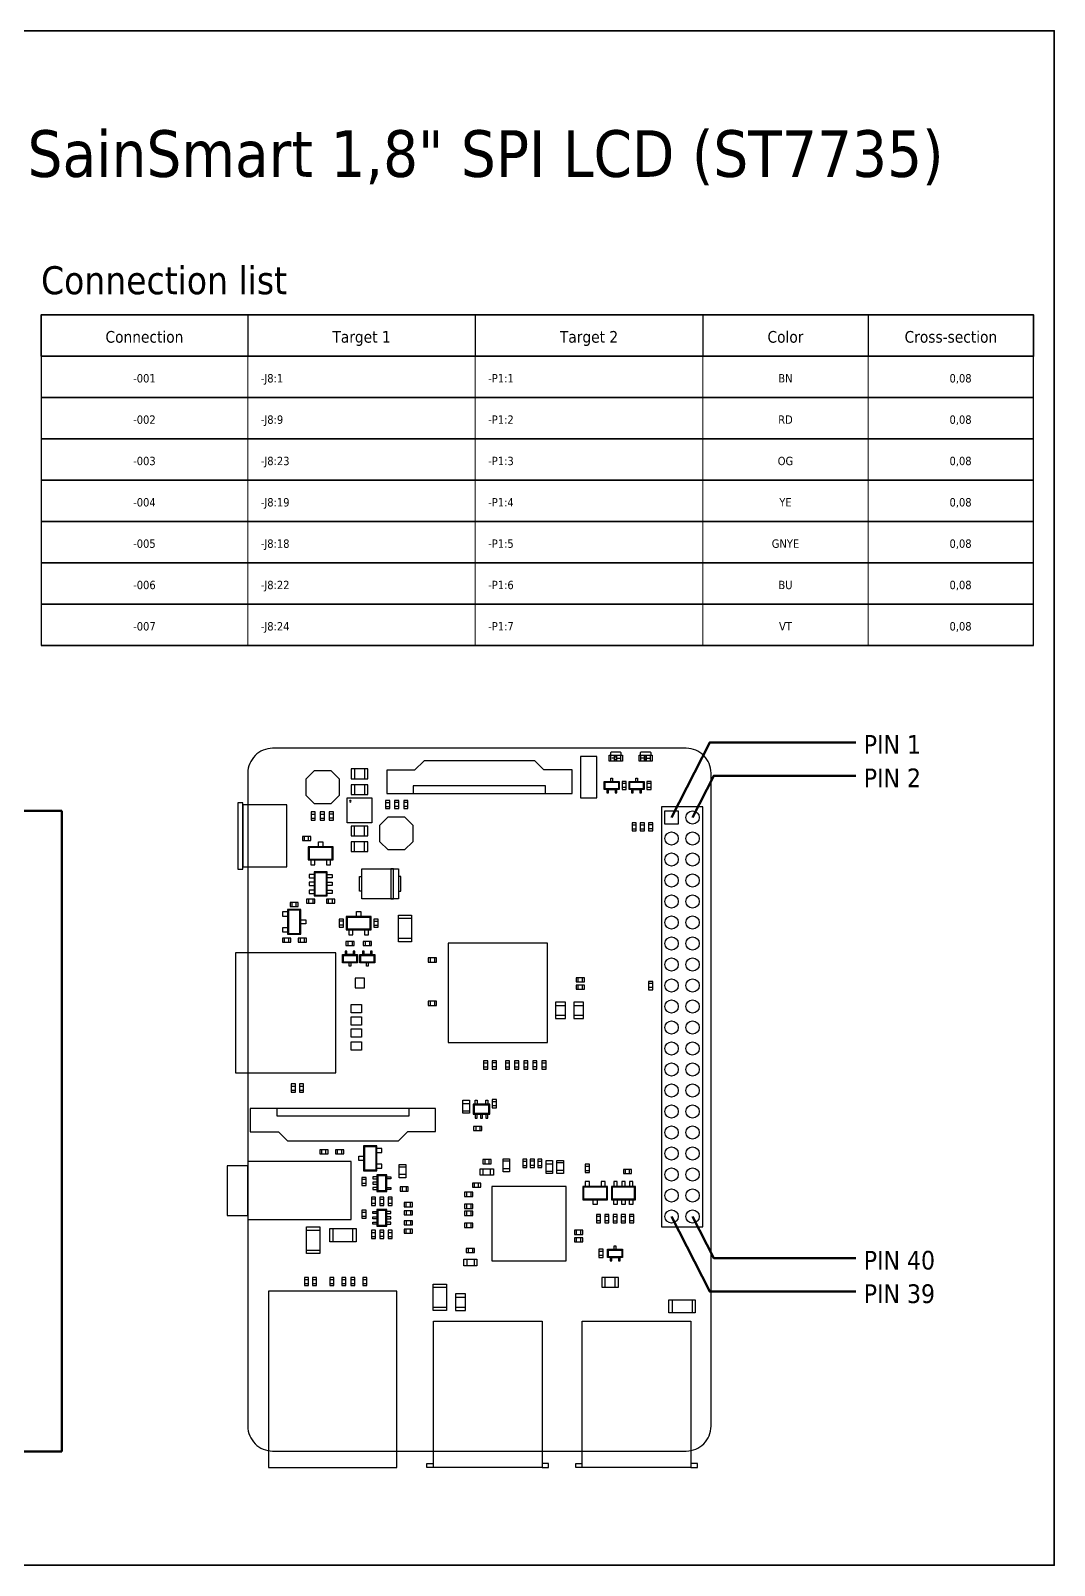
# Model space of a CAD drawing. Header units: millimetres. Extents: x 0 to 420, y 0 to 297.
# Drawn here: x 222 to 420, y 0 to 297 of the extents above; entities that cross this region are included whole.
import ezdxf
from ezdxf.enums import TextEntityAlignment as Align

# ---------------------------------------------------------------- set-up
doc = ezdxf.new("R2010")
doc.units = ezdxf.units.MM
for name, color, linetype, lineweight in [('BOARD', 5, 'Continuous', 25), ('EPLAN100', 7, 'Continuous', 50), ('EPLAN108', 5, 'Continuous', 35), ('EPLAN200', 73, 'Continuous', 35), ('EPLAN201', 73, 'Continuous', 35), ('EPLAN311', 1, 'Continuous', 25), ('EPLAN450', 73, 'Continuous', 35), ('EPLAN510', 5, 'Continuous', 25), ('TOP_COMPONENTS', 5, 'Continuous', 25)]:
    doc.layers.add(name, color=color, linetype=linetype, lineweight=lineweight)
doc.styles.add('Tahoma', font='tahoma.ttf')

# ---------------------------------------------------------------- blocks, each defined once
blk = doc.blocks.new('EPLFRAME')
at = {"layer": 'EPLAN201', "color": 73, "linetype": 'Continuous', "lineweight": 35, "ltscale": 4}
blk.add_lwpolyline([(0, 0), (420, 0), (420, 297), (0, 297)], close=True, dxfattribs=at)
blk = doc.blocks.new('EPLFORMCAPTION')
at = {"layer": 'EPLAN200', "color": 73, "linetype": 'Continuous', "lineweight": 25, "ltscale": 4}
for p, q in [((40, 0), (40, -8)), ((84, 0), (84, -8)), ((128, 0), (128, -8)), ((160, 0), (160, -8))]:
    blk.add_line(p, q, dxfattribs=at)
at = {"layer": 'EPLAN200', "color": 73, "linetype": 'Continuous', "lineweight": 35, "ltscale": 4}
blk.add_lwpolyline([(0, -8), (192, -8), (192, 0), (0, 0)], close=True, dxfattribs=at)
at = {"layer": 'EPLAN200', "color": 73, "style": 'Tahoma'}
for s, height, p in [('Connection', 2.257, (20, -4.25)), ('Target 1', 2.257, (62, -4.25)), ('Target 2', 2.257, (106, -4.25)), ('Color', 2.257, (144, -4.25)), ('Cross-section', 2.2575, (176, -4.25))]:
    blk.add_text(s, height=height, dxfattribs=at).set_placement(p, align=Align.MIDDLE_CENTER)
blk = doc.blocks.new('EPLFORMDATA')
at = {"layer": 'EPLAN200', "color": 73, "linetype": 'Continuous', "lineweight": 13, "ltscale": 4}
for p, q in [((40, -0.15), (40, -7.85)), ((84, -0.15), (84, -7.85)), ((128, -0.15), (128, -7.85)), ((160, -0.15), (160, -7.85))]:
    blk.add_line(p, q, dxfattribs=at)
at = {"layer": 'EPLAN200', "color": 73, "linetype": 'Continuous', "lineweight": 25, "ltscale": 4}
blk.add_lwpolyline([(0, -8), (192, -8), (192, 0), (0, 0)], close=True, dxfattribs=at)
at = {"color": 73}
for tag, p in [('0_31011', (20, -3.76)), ('0_31004', (144, -3.76))]:
    blk.add_attdef(tag, text='', height=1.63, dxfattribs=at).set_placement(p, align=Align.MIDDLE_CENTER)
for tag, p in [('0_20048', (42.5, -3.76)), ('0_20048_1', (86.5, -3.76))]:
    blk.add_attdef(tag, text='', height=1.63, dxfattribs=at).set_placement(p, align=Align.MIDDLE_LEFT)
blk.add_attdef('0_31002', text='', height=1.63, dxfattribs=at).set_placement((180, -3.76), align=Align.MIDDLE_RIGHT)
blk = doc.blocks.new('EPLFORMFOOTER')
at = {"layer": 'EPLAN200', "color": 73, "linetype": 'Continuous', "lineweight": 35, "ltscale": 4}
blk.add_line((0, 0), (192, 0), dxfattribs=at)

msp = doc.modelspace()

# ---------------------------------------------------------------- linework, layer by layer
at = {"layer": 'BOARD', "color": 5, "linetype": 'Continuous', "lineweight": 25}
msp.add_lwpolyline([(264, 153.32), (264, 26.92, 0.414214), (268.8, 22.12), (348.8, 22.12, 0.414214), (353.6, 26.92), (353.6, 153.32, 0.414214), (348.8, 158.12), (268.8, 158.12, 0.414214)], format="xyb", close=True, dxfattribs=at)
at = {"layer": 'EPLAN100', "color": 0, "linetype": 'Continuous', "lineweight": 50, "ltscale": 4}
for points in [[(345.97, 144.73), (353.36, 159.27), (381.59, 159.27)], [(350.03, 144.73), (354.13, 152.8), (381.59, 152.8)], [(345.97, 67.51), (353.36, 52.97), (381.59, 52.97)], [(350.03, 67.51), (354.13, 59.45), (381.59, 59.45)]]:
    msp.add_lwpolyline(points, dxfattribs=at)
at = {"layer": 'EPLAN311', "color": 3, "linetype": 'Continuous', "lineweight": 50, "ltscale": 4}
for p, q in [((226, 146), (228, 146)), ((228, 146), (228, 144)), ((228, 24), (228, 22)), ((226, 22), (228, 22))]:
    msp.add_line(p, q, dxfattribs=at)
at = {"layer": 'EPLAN510', "color": 3, "linetype": 'Continuous', "lineweight": 50, "ltscale": 4}
for p, q in [((200, 146), (228, 146)), ((228, 22), (228, 146)), ((56, 22), (228, 22))]:
    msp.add_line(p, q, dxfattribs=at)
at = {"layer": 'TOP_COMPONENTS', "color": 5, "linetype": 'Continuous', "lineweight": 25}
for p, q in [((334.24, 155.64), (334.24, 156.76)), ((334.88, 156.68), (334.88, 155.72)), ((335.36, 156.2), (336, 156.2)), ((336.16, 155.64), (336.16, 156.76)), ((340, 155.64), (340, 156.76)), ((340.64, 156.68), (340.64, 155.72)), ((341.12, 156.2), (341.76, 156.2)), ((341.92, 155.64), (341.92, 156.76)), ((284.64, 154.12), (284.64, 152.2)), ((286.56, 154.12), (286.56, 152.2)), ((284.64, 151.08), (284.64, 149.16)), ((286.56, 151.08), (286.56, 149.16)), ((337.2, 151.32), (336.4, 151.32)), ((337.2, 150.52), (336.4, 150.52)), ((342, 151.32), (341.2, 151.32)), ((342, 150.52), (341.2, 150.52)), ((290.64, 147.64), (291.44, 147.64)), ((290.64, 146.84), (291.44, 146.84)), ((293.2, 147.64), (292.4, 147.64)), ((293.2, 146.84), (292.4, 146.84)), ((294.96, 147.64), (294.16, 147.64)), ((294.96, 146.84), (294.16, 146.84)), ((276.24, 145.4), (277.04, 145.4)), ((276.24, 144.6), (277.04, 144.6)), ((278, 145.4), (278.8, 145.4)), ((278, 144.6), (278.8, 144.6)), ((280.56, 145.4), (279.76, 145.4)), ((280.56, 144.6), (279.76, 144.6)), ((284.64, 141.16), (284.64, 143.08)), ((286.56, 141.16), (286.56, 143.08)), ((338.32, 143.32), (339.12, 143.32)), ((339.92, 143.32), (340.72, 143.32)), ((342.32, 143.32), (341.52, 143.32)), ((274.96, 140.28), (274.96, 141.08)), ((275.76, 140.28), (275.76, 141.08)), ((284.64, 138.12), (284.64, 140.04)), ((286.56, 138.12), (286.56, 140.04)), ((338.32, 142.52), (339.12, 142.52)), ((339.92, 142.52), (340.72, 142.52)), ((342.32, 142.52), (341.52, 142.52)), ((272.56, 127.48), (272.56, 128.28)), ((273.36, 127.48), (273.36, 128.28)), ((275.76, 128.92), (275.76, 128.12)), ((276.56, 128.92), (276.56, 128.12)), ((279.6, 128.12), (279.6, 128.92)), ((280.4, 128.12), (280.4, 128.92)), ((295.68, 125.16), (293.12, 125.16)), ((282.48, 124.68), (281.68, 124.68)), ((282.48, 123.88), (281.68, 123.88)), ((288.4, 124.68), (289.2, 124.68)), ((288.4, 123.88), (289.2, 123.88)), ((271.12, 120.6), (271.12, 121.4)), ((271.92, 120.6), (271.92, 121.4)), ((274.16, 120.6), (274.16, 121.4)), ((274.96, 120.6), (274.96, 121.4)), ((283.36, 120.76), (283.36, 119.96)), ((284.16, 120.76), (284.16, 119.96)), ((286.72, 120.76), (286.72, 119.96)), ((287.52, 120.76), (287.52, 119.96)), ((295.68, 121.32), (293.12, 121.32)), ((299.28, 117.56), (299.28, 116.76)), ((300.08, 117.56), (300.08, 116.76)), ((327.92, 112.92), (327.92, 113.72)), ((328.72, 112.92), (328.72, 113.72)), ((327.92, 111.48), (327.92, 112.28)), ((328.72, 111.48), (328.72, 112.28)), ((342.32, 112.6), (341.52, 112.6)), ((342.32, 111.8), (341.52, 111.8)), ((299.28, 109.16), (299.28, 108.36)), ((300.08, 109.16), (300.08, 108.36)), ((323.52, 108.36), (325.44, 108.36)), ((327.04, 108.36), (328.96, 108.36)), ((323.52, 106.44), (325.44, 106.44)), ((327.04, 106.44), (328.96, 106.44)), ((309.6, 97.24), (310.4, 97.24)), ((309.6, 96.44), (310.4, 96.44)), ((312.08, 97.24), (311.28, 97.24)), ((312.08, 96.44), (311.28, 96.44)), ((313.84, 97.24), (314.64, 97.24)), ((313.84, 96.44), (314.64, 96.44)), ((315.6, 97.24), (316.4, 97.24)), ((315.6, 96.44), (316.4, 96.44)), ((317.36, 97.24), (318.16, 97.24)), ((317.36, 96.44), (318.16, 96.44)), ((319.92, 97.24), (319.12, 97.24)), ((319.92, 96.44), (319.12, 96.44)), ((320.88, 97.24), (321.68, 97.24)), ((320.88, 96.44), (321.68, 96.44)), ((272.4, 92.76), (273.2, 92.76)), ((274, 92.76), (274.8, 92.76)), ((272.4, 91.96), (273.2, 91.96)), ((274, 91.96), (274.8, 91.96)), ((305.6, 89.4), (306.88, 89.4)), ((308.36, 90), (308.36, 89.24)), ((310.44, 90), (310.44, 89.24)), ((312.08, 89.72), (311.28, 89.72)), ((305.6, 87.96), (306.88, 87.96)), ((312.08, 88.92), (311.28, 88.92)), ((308.08, 84.92), (308.08, 84.12)), ((308.88, 84.92), (308.88, 84.12)), ((278.32, 79.64), (278.32, 80.44)), ((279.12, 79.64), (279.12, 80.44)), ((281.36, 79.64), (281.36, 80.44)), ((282.16, 79.64), (282.16, 80.44)), ((309.84, 78.52), (309.84, 77.72)), ((310.64, 78.52), (310.64, 77.72)), ((314.64, 78.2), (313.36, 78.2)), ((317.2, 78.2), (318, 78.2)), ((317.2, 77.4), (318, 77.4)), ((319.44, 78.2), (318.64, 78.2)), ((319.44, 77.4), (318.64, 77.4)), ((320.08, 78.2), (320.88, 78.2)), ((320.08, 77.4), (320.88, 77.4)), ((321.68, 77.72), (322.96, 77.72)), ((325.04, 77.88), (323.76, 77.88)), ((329.28, 77.24), (330.08, 77.24)), ((286.88, 74.68), (286.08, 74.68)), ((291.64, 74.8), (290.88, 74.8)), ((294.56, 77.08), (293.28, 77.08)), ((294.56, 75.64), (293.28, 75.64)), ((309.44, 76.76), (309.44, 75.48)), ((310.88, 76.76), (310.88, 75.48)), ((314.64, 76.76), (313.36, 76.76)), ((321.68, 76.28), (322.96, 76.28)), ((325.04, 76.44), (323.76, 76.44)), ((329.28, 76.44), (330.08, 76.44)), ((337.04, 75.8), (337.04, 76.6)), ((337.84, 75.8), (337.84, 76.6)), ((286.88, 73.88), (286.08, 73.88)), ((291.64, 72.72), (290.88, 72.72)), ((293.84, 73.24), (293.84, 72.44)), ((294.64, 73.24), (294.64, 72.44)), ((306.32, 72.2), (306.32, 71.4)), ((307.12, 72.2), (307.12, 71.4)), ((307.84, 73.16), (307.84, 73.96)), ((308.64, 73.16), (308.64, 73.96)), ((286.08, 68.36), (286.88, 68.36)), ((288.72, 70.84), (287.92, 70.84)), ((288.72, 70.04), (287.92, 70.04)), ((288.2, 68.48), (288.96, 68.48)), ((289.52, 70.84), (290.32, 70.84)), ((289.52, 70.04), (290.32, 70.04)), ((291.92, 70.84), (291.12, 70.84)), ((291.92, 70.04), (291.12, 70.04)), ((294.64, 69.4), (294.64, 70.2)), ((294.64, 68.6), (294.64, 67.8)), ((295.44, 69.4), (295.44, 70.2)), ((295.44, 68.6), (295.44, 67.8)), ((306.32, 69.88), (306.32, 69.08)), ((306.32, 68.52), (306.32, 67.72)), ((307.12, 69.88), (307.12, 69.08)), ((307.12, 68.52), (307.12, 67.72)), ((286.08, 67.56), (286.88, 67.56)), ((288.2, 67.44), (288.96, 67.44)), ((288.2, 66.4), (288.96, 66.4)), ((294.64, 66.68), (294.64, 65.88)), ((295.44, 66.68), (295.44, 65.88)), ((306.32, 66.2), (306.32, 65.4)), ((307.12, 66.2), (307.12, 65.4)), ((332.24, 67.48), (331.44, 67.48)), ((332.24, 66.68), (331.44, 66.68)), ((333.84, 67.48), (333.04, 67.48)), ((333.84, 66.68), (333.04, 66.68)), ((334.64, 67.48), (335.44, 67.48)), ((334.64, 66.68), (335.44, 66.68)), ((336.24, 67.48), (337.04, 67.48)), ((336.24, 66.68), (337.04, 66.68)), ((338.64, 67.48), (337.84, 67.48)), ((338.64, 66.68), (337.84, 66.68)), ((275.36, 64.84), (277.92, 64.84)), ((280.48, 62.6), (280.48, 65.16)), ((284.32, 62.6), (284.32, 65.16)), ((287.92, 64.44), (288.72, 64.44)), ((287.92, 63.64), (288.72, 63.64)), ((290.32, 64.44), (289.52, 64.44)), ((290.32, 63.64), (289.52, 63.64)), ((291.12, 64.44), (291.92, 64.44)), ((291.12, 63.64), (291.92, 63.64)), ((294.64, 64.28), (294.64, 65.08)), ((295.44, 64.28), (295.44, 65.08)), ((327.6, 64.04), (327.6, 64.84)), ((327.6, 62.6), (327.6, 63.4)), ((328.4, 64.04), (328.4, 64.84)), ((328.4, 62.6), (328.4, 63.4)), ((275.36, 61), (277.92, 61)), ((306.64, 61.32), (306.64, 60.52)), ((307.44, 61.32), (307.44, 60.52)), ((332.72, 60.76), (331.92, 60.76)), ((332.72, 59.96), (331.92, 59.96)), ((306.4, 57.96), (306.4, 59.24)), ((307.84, 57.96), (307.84, 59.24)), ((274.96, 55.32), (275.76, 55.32)), ((274.96, 54.52), (275.76, 54.52)), ((276.48, 55.32), (277.28, 55.32)), ((276.48, 54.52), (277.28, 54.52)), ((279.84, 55.32), (280.64, 55.32)), ((279.84, 54.52), (280.64, 54.52)), ((282.16, 55.32), (282.96, 55.32)), ((282.16, 54.52), (282.96, 54.52)), ((283.92, 55.32), (284.72, 55.32)), ((283.92, 54.52), (284.72, 54.52)), ((286.24, 55.32), (287.04, 55.32)), ((286.24, 54.52), (287.04, 54.52)), ((299.84, 53.8), (302.4, 53.8)), ((333.12, 53.8), (333.12, 55.72)), ((335.04, 53.8), (335.04, 55.72)), ((304.16, 51.88), (306.08, 51.88)), ((346.08, 51.4), (346.08, 48.84)), ((349.92, 51.4), (349.92, 48.84)), ((299.84, 49.96), (302.4, 49.96)), ((304.16, 49.96), (306.08, 49.96))]:
    msp.add_line(p, q, dxfattribs=at)
for points in [[(326.72, 149.4), (326.72, 153.96), (321.28, 153.96), (319.52, 155.72), (298.08, 155.72), (296.24, 153.88), (290.88, 153.88), (290.88, 149.4), (326.72, 149.4)], [(331.52, 148.52), (331.52, 156.52), (328.32, 156.52), (328.32, 148.52), (331.52, 148.52)], [(333.92, 156.76), (336.48, 156.76), (336.48, 155.64), (333.92, 155.64), (333.92, 156.76)], [(336.24, 156.76), (336.24, 157.24), (336.08, 157.4), (334.32, 157.4), (334.16, 157.24), (334.16, 156.76)], [(334.88, 156.2), (335.36, 155.72), (335.36, 156.68), (334.88, 156.2), (334.4, 156.2)], [(339.68, 156.76), (342.24, 156.76), (342.24, 155.64), (339.68, 155.64), (339.68, 156.76)], [(342, 156.76), (342, 157.24), (341.84, 157.4), (340.08, 157.4), (339.92, 157.24), (339.92, 156.76)], [(340.64, 156.2), (341.12, 155.72), (341.12, 156.68), (340.64, 156.2), (340.16, 156.2)], [(275.28, 149), (275.28, 152.2), (276.88, 153.8), (280.08, 153.8), (281.68, 152.2), (281.68, 149), (280.08, 147.4), (276.88, 147.4), (275.28, 149)], [(284, 154.12), (284, 152.2), (287.2, 152.2), (287.2, 154.12), (284, 154.12)], [(332.96, 150.12), (332.96, 151.72), (335.84, 151.72), (335.84, 150.12), (332.96, 150.12)], [(333.12, 150.28), (333.12, 151.56), (335.68, 151.56), (335.68, 150.28), (333.12, 150.28)], [(334.24, 151.72), (334.24, 152.36), (334.56, 152.36), (334.56, 151.72)], [(336.4, 150.12), (337.2, 150.12), (337.2, 151.72), (336.4, 151.72), (336.4, 150.12)], [(337.76, 150.12), (337.76, 151.72), (340.64, 151.72), (340.64, 150.12), (337.76, 150.12)], [(337.92, 150.28), (337.92, 151.56), (340.48, 151.56), (340.48, 150.28), (337.92, 150.28)], [(339.04, 151.72), (339.04, 152.36), (339.36, 152.36), (339.36, 151.72)], [(341.2, 150.12), (342, 150.12), (342, 151.72), (341.2, 151.72), (341.2, 150.12)], [(283.2, 148.52), (288, 148.52), (288, 143.72), (283.2, 143.72), (283.2, 148.52)], [(284, 151.08), (284, 149.16), (287.2, 149.16), (287.2, 151.08), (284, 151.08)], [(321.6, 149.4), (321.6, 150.84), (296, 150.84), (296, 149.4)], [(333.44, 150.12), (333.44, 149.48), (333.76, 149.48), (333.76, 150.12), (335.04, 150.12), (335.04, 149.48), (335.36, 149.48), (335.36, 150.12)], [(338.24, 150.12), (338.24, 149.48), (338.56, 149.48), (338.56, 150.12), (339.84, 150.12), (339.84, 149.48), (340.16, 149.48), (340.16, 150.12)], [(262.05, 147.59), (262.05, 134.73), (263.04, 134.73), (263.04, 147.59), (262.05, 147.59)], [(263.04, 147.16), (263.04, 135.16), (271.54, 135.16), (271.54, 147.16), (263.04, 147.16)], [(277.04, 145.8), (276.24, 145.8), (276.24, 144.2), (277.04, 144.2), (277.04, 145.8)], [(278, 144.2), (278.8, 144.2), (278.8, 145.8), (278, 145.8), (278, 144.2)], [(279.76, 144.2), (280.56, 144.2), (280.56, 145.8), (279.76, 145.8), (279.76, 144.2)], [(291.44, 148.04), (290.64, 148.04), (290.64, 146.44), (291.44, 146.44), (291.44, 148.04)], [(293.2, 148.04), (292.4, 148.04), (292.4, 146.44), (293.2, 146.44), (293.2, 148.04)], [(294.16, 146.44), (294.96, 146.44), (294.96, 148.04), (294.16, 148.04), (294.16, 146.44)], [(344, 146.76), (344, 65.48), (352, 65.48), (352, 146.76), (344, 146.76)], [(287.2, 141.16), (287.2, 143.08), (284, 143.08), (284, 141.16), (287.2, 141.16)], [(295.92, 143.24), (295.92, 140.04), (294.32, 138.44), (291.12, 138.44), (289.52, 140.04), (289.52, 143.24), (291.12, 144.84), (294.32, 144.84), (295.92, 143.24)], [(339.12, 143.72), (338.32, 143.72), (338.32, 142.12), (339.12, 142.12), (339.12, 143.72)], [(340.72, 143.72), (339.92, 143.72), (339.92, 142.12), (340.72, 142.12), (340.72, 143.72)], [(342.32, 143.72), (341.52, 143.72), (341.52, 142.12), (342.32, 142.12), (342.32, 143.72)], [(276.16, 140.28), (276.16, 141.08), (274.56, 141.08), (274.56, 140.28), (276.16, 140.28)], [(277.68, 139.08), (277.68, 140.04), (278.48, 140.04), (278.48, 139.08)], [(287.2, 138.12), (287.2, 140.04), (284, 140.04), (284, 138.12), (287.2, 138.12)], [(275.68, 136.52), (280.48, 136.52), (280.48, 139.08), (275.68, 139.08), (275.68, 136.52)], [(275.84, 136.68), (280.32, 136.68), (280.32, 138.92), (275.84, 138.92), (275.84, 136.68)], [(276.8, 133.72), (275.84, 133.72), (275.84, 133.08), (276.8, 133.08)], [(276.16, 136.52), (276.16, 135.56), (276.96, 135.56), (276.96, 136.52)], [(276.8, 134.2), (276.8, 129.56), (279.36, 129.56), (279.36, 134.2), (276.8, 134.2)], [(276.96, 134.04), (276.96, 129.72), (279.2, 129.72), (279.2, 134.04), (276.96, 134.04)], [(279.2, 136.52), (279.2, 135.56), (280, 135.56), (280, 136.52)], [(279.36, 133.72), (280.32, 133.72), (280.32, 133.08), (279.36, 133.08)], [(293.12, 129), (286.08, 129), (286.08, 134.76), (293.12, 134.76), (293.12, 129)], [(276.8, 132.2), (275.84, 132.2), (275.84, 131.56), (276.8, 131.56)], [(276.8, 130.68), (275.84, 130.68), (275.84, 130.04), (276.8, 130.04)], [(279.36, 132.2), (280.32, 132.2), (280.32, 131.56), (279.36, 131.56)], [(279.36, 130.68), (280.32, 130.68), (280.32, 130.04), (279.36, 130.04)], [(286.08, 130.44), (285.6, 130.44), (285.6, 133.32), (286.08, 133.32)], [(293.12, 130.44), (293.6, 130.44), (293.6, 133.32), (293.12, 133.32)], [(273.76, 127.48), (273.76, 128.28), (272.16, 128.28), (272.16, 127.48), (273.76, 127.48)], [(276.96, 128.12), (276.96, 128.92), (275.36, 128.92), (275.36, 128.12), (276.96, 128.12)], [(279.2, 128.92), (279.2, 128.12), (280.8, 128.12), (280.8, 128.92), (279.2, 128.92)], [(271.68, 126.44), (270.72, 126.44), (270.72, 125.64), (271.68, 125.64)], [(271.68, 126.92), (271.68, 122.12), (274.24, 122.12), (274.24, 126.92), (271.68, 126.92)], [(271.84, 126.76), (271.84, 122.28), (274.08, 122.28), (274.08, 126.76), (271.84, 126.76)], [(274.24, 124.92), (275.2, 124.92), (275.2, 124.12), (274.24, 124.12)], [(282.48, 125.08), (281.68, 125.08), (281.68, 123.48), (282.48, 123.48), (282.48, 125.08)], [(283.04, 123), (287.84, 123), (287.84, 125.56), (283.04, 125.56), (283.04, 123)], [(283.2, 123.16), (287.68, 123.16), (287.68, 125.4), (283.2, 125.4), (283.2, 123.16)], [(285.04, 125.56), (285.04, 126.52), (285.84, 126.52), (285.84, 125.56)], [(288.4, 123.48), (289.2, 123.48), (289.2, 125.08), (288.4, 125.08), (288.4, 123.48)], [(295.68, 125.8), (295.68, 120.68), (293.12, 120.68), (293.12, 125.8), (295.68, 125.8)], [(271.68, 123.4), (270.72, 123.4), (270.72, 122.6), (271.68, 122.6)], [(283.52, 123), (283.52, 122.04), (284.32, 122.04), (284.32, 123)], [(286.56, 123), (286.56, 122.04), (287.36, 122.04), (287.36, 123)], [(270.72, 121.4), (270.72, 120.6), (272.32, 120.6), (272.32, 121.4), (270.72, 121.4)], [(273.76, 121.4), (273.76, 120.6), (275.36, 120.6), (275.36, 121.4), (273.76, 121.4)], [(284.72, 118.2), (284.72, 118.84), (284.4, 118.84), (284.4, 118.2), (283.12, 118.2), (283.12, 118.84), (282.8, 118.84), (282.8, 118.2)], [(284.56, 119.96), (284.56, 120.76), (282.96, 120.76), (282.96, 119.96), (284.56, 119.96)], [(288.08, 118.2), (288.08, 118.84), (287.76, 118.84), (287.76, 118.2), (286.48, 118.2), (286.48, 118.84), (286.16, 118.84), (286.16, 118.2)], [(287.92, 119.96), (287.92, 120.76), (286.32, 120.76), (286.32, 119.96), (287.92, 119.96)], [(302.76, 120.4), (302.76, 101.2), (321.96, 101.2), (321.96, 120.4), (302.76, 120.4)], [(281.04, 118.52), (261.6, 118.52), (261.6, 95.32), (281.04, 95.32), (281.04, 118.52)], [(285.2, 118.2), (285.2, 116.6), (282.32, 116.6), (282.32, 118.2), (285.2, 118.2)], [(285.04, 118.04), (285.04, 116.76), (282.48, 116.76), (282.48, 118.04), (285.04, 118.04)], [(283.92, 116.6), (283.92, 115.96), (283.6, 115.96), (283.6, 116.6)], [(288.56, 118.2), (288.56, 116.6), (285.68, 116.6), (285.68, 118.2), (288.56, 118.2)], [(288.4, 118.04), (288.4, 116.76), (285.84, 116.76), (285.84, 118.04), (288.4, 118.04)], [(287.28, 116.6), (287.28, 115.96), (286.96, 115.96), (286.96, 116.6)], [(300.48, 116.76), (300.48, 117.56), (298.88, 117.56), (298.88, 116.76), (300.48, 116.76)], [(284.76, 113.6), (284.76, 111.76), (286.6, 111.76), (286.6, 113.6), (284.76, 113.6)], [(327.52, 113.72), (327.52, 112.92), (329.12, 112.92), (329.12, 113.72), (327.52, 113.72)], [(342.32, 113), (341.52, 113), (341.52, 111.4), (342.32, 111.4), (342.32, 113)], [(327.52, 112.28), (327.52, 111.48), (329.12, 111.48), (329.12, 112.28), (327.52, 112.28)], [(285.96, 108.52), (285.96, 106.92), (283.96, 106.92), (283.96, 108.52), (285.96, 108.52)], [(298.88, 109.16), (298.88, 108.36), (300.48, 108.36), (300.48, 109.16), (298.88, 109.16)], [(323.52, 105.8), (325.44, 105.8), (325.44, 109), (323.52, 109), (323.52, 105.8)], [(327.04, 105.8), (328.96, 105.8), (328.96, 109), (327.04, 109), (327.04, 105.8)], [(285.96, 106.12), (285.96, 104.52), (283.96, 104.52), (283.96, 106.12), (285.96, 106.12)], [(285.96, 103.8), (285.96, 102.2), (283.96, 102.2), (283.96, 103.8), (285.96, 103.8)], [(285.96, 101.32), (285.96, 99.72), (283.96, 99.72), (283.96, 101.32), (285.96, 101.32)], [(310.4, 97.64), (309.6, 97.64), (309.6, 96.04), (310.4, 96.04), (310.4, 97.64)], [(312.08, 97.64), (311.28, 97.64), (311.28, 96.04), (312.08, 96.04), (312.08, 97.64)], [(314.64, 97.64), (313.84, 97.64), (313.84, 96.04), (314.64, 96.04), (314.64, 97.64)], [(316.4, 97.64), (315.6, 97.64), (315.6, 96.04), (316.4, 96.04), (316.4, 97.64)], [(318.16, 97.64), (317.36, 97.64), (317.36, 96.04), (318.16, 96.04), (318.16, 97.64)], [(319.92, 97.64), (319.12, 97.64), (319.12, 96.04), (319.92, 96.04), (319.92, 97.64)], [(321.68, 97.64), (320.88, 97.64), (320.88, 96.04), (321.68, 96.04), (321.68, 97.64)], [(273.2, 93.16), (272.4, 93.16), (272.4, 91.56), (273.2, 91.56), (273.2, 93.16)], [(274.8, 93.16), (274, 93.16), (274, 91.56), (274.8, 91.56), (274.8, 93.16)], [(306.88, 90.04), (306.88, 87.48), (305.6, 87.48), (305.6, 90.04), (306.88, 90.04)], [(307.6, 87.32), (310.8, 87.32), (310.8, 89.24), (307.6, 89.24), (307.6, 87.32)], [(307.96, 89.24), (307.96, 90), (308.36, 90)], [(310.04, 89.24), (310.04, 90), (310.44, 90)], [(312.08, 90.12), (311.28, 90.12), (311.28, 88.52), (312.08, 88.52), (312.08, 90.12)], [(264.48, 88.44), (264.48, 83.88), (269.92, 83.88), (271.68, 82.12), (293.12, 82.12), (294.96, 83.96), (300.32, 83.96), (300.32, 88.44), (264.48, 88.44)], [(269.6, 88.44), (269.6, 87), (295.2, 87), (295.2, 88.44)], [(307.76, 87.48), (310.64, 87.48), (310.64, 89.08), (307.76, 89.08), (307.76, 87.48)], [(307.96, 87.32), (307.96, 86.56), (308.36, 86.56), (308.36, 87.32)], [(309, 87.32), (309, 86.56), (309.4, 86.56), (309.4, 87.32)], [(310.04, 87.32), (310.04, 86.56), (310.44, 86.56), (310.44, 87.32)], [(307.68, 84.92), (307.68, 84.12), (309.28, 84.12), (309.28, 84.92), (307.68, 84.92)], [(279.52, 79.64), (279.52, 80.44), (277.92, 80.44), (277.92, 79.64), (279.52, 79.64)], [(282.56, 79.64), (282.56, 80.44), (280.96, 80.44), (280.96, 79.64), (282.56, 79.64)], [(288.96, 76.36), (288.96, 81.16), (286.4, 81.16), (286.4, 76.36), (288.96, 76.36)], [(288.8, 76.52), (288.8, 81), (286.56, 81), (286.56, 76.52), (288.8, 76.52)], [(288.96, 79.88), (289.92, 79.88), (289.92, 80.68), (288.96, 80.68)], [(260, 77.32), (260, 67.72), (264, 67.72), (264, 77.32), (260, 77.32)], [(264, 78.12), (264, 66.92), (284, 66.92), (284, 78.12), (264, 78.12)], [(286.4, 78.36), (285.44, 78.36), (285.44, 79.16), (286.4, 79.16)], [(288.96, 76.84), (289.92, 76.84), (289.92, 77.64), (288.96, 77.64)], [(293.28, 75), (293.28, 77.56), (294.56, 77.56), (294.56, 75), (293.28, 75)], [(311.04, 77.72), (311.04, 78.52), (309.44, 78.52), (309.44, 77.72), (311.04, 77.72)], [(313.36, 76.12), (313.36, 78.68), (314.64, 78.68), (314.64, 76.12), (313.36, 76.12)], [(318, 78.6), (317.2, 78.6), (317.2, 77), (318, 77), (318, 78.6)], [(318.64, 77), (319.44, 77), (319.44, 78.6), (318.64, 78.6), (318.64, 77)], [(320.88, 78.6), (320.08, 78.6), (320.08, 77), (320.88, 77), (320.88, 78.6)], [(322.96, 78.36), (322.96, 75.8), (321.68, 75.8), (321.68, 78.36), (322.96, 78.36)], [(323.76, 75.8), (323.76, 78.36), (325.04, 78.36), (325.04, 75.8), (323.76, 75.8)], [(329.28, 76.04), (330.08, 76.04), (330.08, 77.64), (329.28, 77.64), (329.28, 76.04)], [(286.88, 75.08), (286.08, 75.08), (286.08, 73.48), (286.88, 73.48), (286.88, 75.08)], [(288.96, 75.2), (288.2, 75.2), (288.2, 74.8), (288.96, 74.8)], [(288.96, 75.56), (288.96, 72.36), (290.88, 72.36), (290.88, 75.56), (288.96, 75.56)], [(289.12, 75.4), (289.12, 72.52), (290.72, 72.52), (290.72, 75.4), (289.12, 75.4)], [(290.88, 75.2), (291.64, 75.2), (291.64, 74.8)], [(311.52, 75.48), (308.96, 75.48), (308.96, 76.76), (311.52, 76.76), (311.52, 75.48)], [(330.08, 73.32), (330.08, 74.28), (329.28, 74.28), (329.28, 73.32)], [(333.12, 73.32), (333.12, 74.28), (332.32, 74.28), (332.32, 73.32)], [(335.44, 73.32), (335.44, 74.28), (334.8, 74.28), (334.8, 73.32)], [(336.96, 73.32), (336.96, 74.28), (336.32, 74.28), (336.32, 73.32)], [(338.24, 75.8), (338.24, 76.6), (336.64, 76.6), (336.64, 75.8), (338.24, 75.8)], [(338.48, 73.32), (338.48, 74.28), (337.84, 74.28), (337.84, 73.32)], [(288.96, 74.16), (288.2, 74.16), (288.2, 73.76), (288.96, 73.76)], [(288.96, 73.12), (288.2, 73.12), (288.2, 72.72), (288.96, 72.72)], [(290.88, 73.12), (291.64, 73.12), (291.64, 72.72)], [(293.44, 73.24), (293.44, 72.44), (295.04, 72.44), (295.04, 73.24), (293.44, 73.24)], [(307.52, 71.4), (307.52, 72.2), (305.92, 72.2), (305.92, 71.4), (307.52, 71.4)], [(307.44, 73.96), (307.44, 73.16), (309.04, 73.16), (309.04, 73.96), (307.44, 73.96)], [(325.6, 58.92), (325.6, 73.32), (311.2, 73.32), (311.2, 58.92), (325.6, 58.92)], [(333.6, 73.32), (328.8, 73.32), (328.8, 70.76), (333.6, 70.76), (333.6, 73.32)], [(333.44, 73.16), (328.96, 73.16), (328.96, 70.92), (333.44, 70.92), (333.44, 73.16)], [(338.96, 73.32), (334.32, 73.32), (334.32, 70.76), (338.96, 70.76), (338.96, 73.32)], [(338.8, 73.16), (334.48, 73.16), (334.48, 70.92), (338.8, 70.92), (338.8, 73.16)], [(286.08, 67.16), (286.88, 67.16), (286.88, 68.76), (286.08, 68.76), (286.08, 67.16)], [(287.92, 69.64), (288.72, 69.64), (288.72, 71.24), (287.92, 71.24), (287.92, 69.64)], [(288.96, 68.08), (288.2, 68.08), (288.2, 68.48)], [(290.88, 65.64), (290.88, 68.84), (288.96, 68.84), (288.96, 65.64), (290.88, 65.64)], [(290.72, 65.8), (290.72, 68.68), (289.12, 68.68), (289.12, 65.8), (290.72, 65.8)], [(290.32, 71.24), (289.52, 71.24), (289.52, 69.64), (290.32, 69.64), (290.32, 71.24)], [(290.88, 68.08), (291.64, 68.08), (291.64, 68.48), (290.88, 68.48)], [(291.92, 71.24), (291.12, 71.24), (291.12, 69.64), (291.92, 69.64), (291.92, 71.24)], [(294.24, 70.2), (294.24, 69.4), (295.84, 69.4), (295.84, 70.2), (294.24, 70.2)], [(295.84, 67.8), (295.84, 68.6), (294.24, 68.6), (294.24, 67.8), (295.84, 67.8)], [(307.52, 69.08), (307.52, 69.88), (305.92, 69.88), (305.92, 69.08), (307.52, 69.08)], [(307.52, 67.72), (307.52, 68.52), (305.92, 68.52), (305.92, 67.72), (307.52, 67.72)], [(331.6, 70.76), (331.6, 69.8), (330.8, 69.8), (330.8, 70.76)], [(335.44, 70.76), (335.44, 69.8), (334.8, 69.8), (334.8, 70.76)], [(336.96, 70.76), (336.96, 69.8), (336.32, 69.8), (336.32, 70.76)], [(338.48, 70.76), (338.48, 69.8), (337.84, 69.8), (337.84, 70.76)], [(275.36, 60.36), (275.36, 65.48), (277.92, 65.48), (277.92, 60.36), (275.36, 60.36)], [(288.96, 67.04), (288.2, 67.04), (288.2, 67.44)], [(288.96, 66), (288.2, 66), (288.2, 66.4)], [(290.88, 67.04), (291.64, 67.04), (291.64, 67.44), (290.88, 67.44)], [(290.88, 66), (291.64, 66), (291.64, 66.4), (290.88, 66.4)], [(295.84, 65.88), (295.84, 66.68), (294.24, 66.68), (294.24, 65.88), (295.84, 65.88)], [(307.52, 65.4), (307.52, 66.2), (305.92, 66.2), (305.92, 65.4), (307.52, 65.4)], [(331.44, 66.28), (332.24, 66.28), (332.24, 67.88), (331.44, 67.88), (331.44, 66.28)], [(333.04, 66.28), (333.84, 66.28), (333.84, 67.88), (333.04, 67.88), (333.04, 66.28)], [(335.44, 67.88), (334.64, 67.88), (334.64, 66.28), (335.44, 66.28), (335.44, 67.88)], [(337.04, 67.88), (336.24, 67.88), (336.24, 66.28), (337.04, 66.28), (337.04, 67.88)], [(338.64, 67.88), (337.84, 67.88), (337.84, 66.28), (338.64, 66.28), (338.64, 67.88)], [(284.96, 62.6), (279.84, 62.6), (279.84, 65.16), (284.96, 65.16), (284.96, 62.6)], [(288.72, 64.84), (287.92, 64.84), (287.92, 63.24), (288.72, 63.24), (288.72, 64.84)], [(289.52, 63.24), (290.32, 63.24), (290.32, 64.84), (289.52, 64.84), (289.52, 63.24)], [(291.12, 63.24), (291.92, 63.24), (291.92, 64.84), (291.12, 64.84), (291.12, 63.24)], [(294.24, 65.08), (294.24, 64.28), (295.84, 64.28), (295.84, 65.08), (294.24, 65.08)], [(327.2, 64.84), (327.2, 64.04), (328.8, 64.04), (328.8, 64.84), (327.2, 64.84)], [(327.2, 63.4), (327.2, 62.6), (328.8, 62.6), (328.8, 63.4), (327.2, 63.4)], [(307.84, 60.52), (307.84, 61.32), (306.24, 61.32), (306.24, 60.52), (307.84, 60.52)], [(331.92, 59.56), (332.72, 59.56), (332.72, 61.16), (331.92, 61.16), (331.92, 59.56)], [(333.6, 59.56), (333.6, 61.16), (336.48, 61.16), (336.48, 59.56), (333.6, 59.56)], [(333.76, 59.72), (333.76, 61), (336.32, 61), (336.32, 59.72), (333.76, 59.72)], [(334.08, 59.56), (334.08, 58.92), (334.4, 58.92), (334.4, 59.56), (335.68, 59.56), (335.68, 58.92), (336, 58.92), (336, 59.56)], [(334.88, 61.16), (334.88, 61.8), (335.2, 61.8), (335.2, 61.16)], [(305.76, 59.24), (308.32, 59.24), (308.32, 57.96), (305.76, 57.96), (305.76, 59.24)], [(274.96, 54.12), (275.76, 54.12), (275.76, 55.72), (274.96, 55.72), (274.96, 54.12)], [(277.28, 55.72), (276.48, 55.72), (276.48, 54.12), (277.28, 54.12), (277.28, 55.72)], [(279.84, 54.12), (280.64, 54.12), (280.64, 55.72), (279.84, 55.72), (279.84, 54.12)], [(282.16, 54.12), (282.96, 54.12), (282.96, 55.72), (282.16, 55.72), (282.16, 54.12)], [(283.92, 54.12), (284.72, 54.12), (284.72, 55.72), (283.92, 55.72), (283.92, 54.12)], [(286.24, 54.12), (287.04, 54.12), (287.04, 55.72), (286.24, 55.72), (286.24, 54.12)], [(299.84, 49.32), (299.84, 54.44), (302.4, 54.44), (302.4, 49.32), (299.84, 49.32)], [(335.68, 53.8), (335.68, 55.72), (332.48, 55.72), (332.48, 53.8), (335.68, 53.8)], [(267.99, 18.92), (292.81, 18.92), (292.81, 53.08), (267.99, 53.08), (267.99, 18.92)], [(304.16, 49.32), (306.08, 49.32), (306.08, 52.52), (304.16, 52.52), (304.16, 49.32)], [(345.44, 51.4), (350.56, 51.4), (350.56, 48.84), (345.44, 48.84), (345.44, 51.4)], [(299.89, 18.92), (299.89, 47.24), (320.91, 47.24), (320.91, 18.92), (298.64, 18.92), (298.64, 19.72), (299.89, 19.72)], [(328.69, 18.92), (328.69, 47.24), (349.71, 47.24), (349.71, 18.92), (327.44, 18.92), (327.44, 19.72), (328.69, 19.72)], [(320.91, 18.92), (322.16, 18.92), (322.16, 19.72), (320.91, 19.72)], [(349.71, 18.92), (350.96, 18.92), (350.96, 19.72), (349.71, 19.72)]]:
    msp.add_lwpolyline(points, dxfattribs=at)
msp.add_lwpolyline([(283.84, 147.72, 1), (283.84, 148.04, 1)], format="xyb", close=True, dxfattribs=at)
for points in [[(344.69, 146.01), (347.25, 146.01), (347.25, 143.45), (344.69, 143.45)], [(292.16, 129), (292.16, 134.76), (291.68, 134.76), (291.68, 129)]]:
    msp.add_lwpolyline(points, close=True, dxfattribs=at)
for centre in [(350.03, 144.73), (350.03, 144.73), (345.97, 140.67), (345.97, 140.67), (350.03, 140.67), (350.03, 140.67), (345.97, 136.6), (345.97, 136.6), (350.03, 136.6), (350.03, 136.6), (345.97, 132.54), (345.97, 132.54), (350.03, 132.54), (350.03, 132.54), (345.97, 128.47), (345.97, 128.47), (350.03, 128.47), (350.03, 128.47), (345.97, 124.41), (345.97, 124.41), (350.03, 124.41), (350.03, 124.41), (345.97, 120.35), (345.97, 120.35), (350.03, 120.35), (350.03, 120.35), (345.97, 116.28), (345.97, 116.28), (350.03, 116.28), (350.03, 116.28), (345.97, 112.22), (345.97, 112.22), (350.03, 112.22), (350.03, 112.22), (345.97, 108.15), (345.97, 108.15), (350.03, 108.15), (350.03, 108.15), (345.97, 104.09), (345.97, 104.09), (350.03, 104.09), (350.03, 104.09), (345.97, 100.03), (345.97, 100.03), (350.03, 100.03), (350.03, 100.03), (345.97, 95.96), (345.97, 95.96), (350.03, 95.96), (350.03, 95.96), (345.97, 91.9), (345.97, 91.9), (350.03, 91.9), (350.03, 91.9), (345.97, 87.83), (345.97, 87.83), (350.03, 87.83), (350.03, 87.83), (345.97, 83.77), (345.97, 83.77), (350.03, 83.77), (350.03, 83.77), (345.97, 79.71), (345.97, 79.71), (350.03, 79.71), (350.03, 79.71), (345.97, 75.64), (345.97, 75.64), (350.03, 75.64), (350.03, 75.64), (345.97, 71.58), (345.97, 71.58), (350.03, 71.58), (350.03, 71.58), (345.97, 67.51), (345.97, 67.51), (350.03, 67.51), (350.03, 67.51)]:
    msp.add_circle(centre, 1.28, dxfattribs=at)

# ---------------------------------------------------------------- block references
for name, p in [('EPLFRAME', (0, 0)), ('EPLFORMCAPTION', (224, 242)), ('EPLFORMFOOTER', (224, 178))]:
    msp.add_blockref(name, p)
ref = msp.add_blockref('EPLFORMDATA', (224, 234))
ref.add_attrib('0_20048', '-J8:1', dxfattribs={"layer": 'EPLAN450', "color": 73, "height": 1.625, "style": 'Tahoma'}).set_placement((266.5, 229.73), align=Align.MIDDLE_LEFT)
ref.add_attrib('0_20048_1', '-P1:1', dxfattribs={"layer": 'EPLAN450', "color": 73, "height": 1.625, "style": 'Tahoma'}).set_placement((310.5, 229.73), align=Align.MIDDLE_LEFT)
ref.add_attrib('0_31011', '-001', dxfattribs={"layer": 'EPLAN450', "color": 73, "height": 1.625, "style": 'Tahoma'}).set_placement((244, 229.73), align=Align.MIDDLE_CENTER)
ref.add_attrib('0_31002', '0,08', dxfattribs={"layer": 'EPLAN450', "color": 73, "height": 1.625, "style": 'Tahoma'}).set_placement((404, 229.73), align=Align.MIDDLE_RIGHT)
ref.add_attrib('0_31004', 'BN', dxfattribs={"layer": 'EPLAN450', "color": 73, "height": 1.625, "style": 'Tahoma'}).set_placement((368, 229.73), align=Align.MIDDLE_CENTER)
ref = msp.add_blockref('EPLFORMDATA', (224, 226))
ref.add_attrib('0_20048', '-J8:9', dxfattribs={"layer": 'EPLAN450', "color": 73, "height": 1.625, "style": 'Tahoma'}).set_placement((266.5, 221.73), align=Align.MIDDLE_LEFT)
ref.add_attrib('0_20048_1', '-P1:2', dxfattribs={"layer": 'EPLAN450', "color": 73, "height": 1.625, "style": 'Tahoma'}).set_placement((310.5, 221.73), align=Align.MIDDLE_LEFT)
ref.add_attrib('0_31011', '-002', dxfattribs={"layer": 'EPLAN450', "color": 73, "height": 1.625, "style": 'Tahoma'}).set_placement((244, 221.73), align=Align.MIDDLE_CENTER)
ref.add_attrib('0_31002', '0,08', dxfattribs={"layer": 'EPLAN450', "color": 73, "height": 1.625, "style": 'Tahoma'}).set_placement((404, 221.73), align=Align.MIDDLE_RIGHT)
ref.add_attrib('0_31004', 'RD', dxfattribs={"layer": 'EPLAN450', "color": 73, "height": 1.625, "style": 'Tahoma'}).set_placement((368, 221.73), align=Align.MIDDLE_CENTER)
ref = msp.add_blockref('EPLFORMDATA', (224, 218))
ref.add_attrib('0_20048', '-J8:23', dxfattribs={"layer": 'EPLAN450', "color": 73, "height": 1.625, "style": 'Tahoma'}).set_placement((266.5, 213.73), align=Align.MIDDLE_LEFT)
ref.add_attrib('0_20048_1', '-P1:3', dxfattribs={"layer": 'EPLAN450', "color": 73, "height": 1.625, "style": 'Tahoma'}).set_placement((310.5, 213.73), align=Align.MIDDLE_LEFT)
ref.add_attrib('0_31011', '-003', dxfattribs={"layer": 'EPLAN450', "color": 73, "height": 1.625, "style": 'Tahoma'}).set_placement((244, 213.73), align=Align.MIDDLE_CENTER)
ref.add_attrib('0_31002', '0,08', dxfattribs={"layer": 'EPLAN450', "color": 73, "height": 1.625, "style": 'Tahoma'}).set_placement((404, 213.73), align=Align.MIDDLE_RIGHT)
ref.add_attrib('0_31004', 'OG', dxfattribs={"layer": 'EPLAN450', "color": 73, "height": 1.625, "style": 'Tahoma'}).set_placement((368, 213.73), align=Align.MIDDLE_CENTER)
ref = msp.add_blockref('EPLFORMDATA', (224, 210))
ref.add_attrib('0_20048', '-J8:19', dxfattribs={"layer": 'EPLAN450', "color": 73, "height": 1.625, "style": 'Tahoma'}).set_placement((266.5, 205.73), align=Align.MIDDLE_LEFT)
ref.add_attrib('0_20048_1', '-P1:4', dxfattribs={"layer": 'EPLAN450', "color": 73, "height": 1.625, "style": 'Tahoma'}).set_placement((310.5, 205.73), align=Align.MIDDLE_LEFT)
ref.add_attrib('0_31011', '-004', dxfattribs={"layer": 'EPLAN450', "color": 73, "height": 1.625, "style": 'Tahoma'}).set_placement((244, 205.73), align=Align.MIDDLE_CENTER)
ref.add_attrib('0_31002', '0,08', dxfattribs={"layer": 'EPLAN450', "color": 73, "height": 1.625, "style": 'Tahoma'}).set_placement((404, 205.73), align=Align.MIDDLE_RIGHT)
ref.add_attrib('0_31004', 'YE', dxfattribs={"layer": 'EPLAN450', "color": 73, "height": 1.625, "style": 'Tahoma'}).set_placement((368, 205.73), align=Align.MIDDLE_CENTER)
ref = msp.add_blockref('EPLFORMDATA', (224, 202))
ref.add_attrib('0_20048', '-J8:18', dxfattribs={"layer": 'EPLAN450', "color": 73, "height": 1.625, "style": 'Tahoma'}).set_placement((266.5, 197.73), align=Align.MIDDLE_LEFT)
ref.add_attrib('0_20048_1', '-P1:5', dxfattribs={"layer": 'EPLAN450', "color": 73, "height": 1.625, "style": 'Tahoma'}).set_placement((310.5, 197.73), align=Align.MIDDLE_LEFT)
ref.add_attrib('0_31011', '-005', dxfattribs={"layer": 'EPLAN450', "color": 73, "height": 1.625, "style": 'Tahoma'}).set_placement((244, 197.73), align=Align.MIDDLE_CENTER)
ref.add_attrib('0_31002', '0,08', dxfattribs={"layer": 'EPLAN450', "color": 73, "height": 1.625, "style": 'Tahoma'}).set_placement((404, 197.73), align=Align.MIDDLE_RIGHT)
ref.add_attrib('0_31004', 'GNYE', dxfattribs={"layer": 'EPLAN450', "color": 73, "height": 1.625, "style": 'Tahoma'}).set_placement((368, 197.73), align=Align.MIDDLE_CENTER)
ref = msp.add_blockref('EPLFORMDATA', (224, 194))
ref.add_attrib('0_20048', '-J8:22', dxfattribs={"layer": 'EPLAN450', "color": 73, "height": 1.625, "style": 'Tahoma'}).set_placement((266.5, 189.73), align=Align.MIDDLE_LEFT)
ref.add_attrib('0_20048_1', '-P1:6', dxfattribs={"layer": 'EPLAN450', "color": 73, "height": 1.625, "style": 'Tahoma'}).set_placement((310.5, 189.73), align=Align.MIDDLE_LEFT)
ref.add_attrib('0_31011', '-006', dxfattribs={"layer": 'EPLAN450', "color": 73, "height": 1.625, "style": 'Tahoma'}).set_placement((244, 189.73), align=Align.MIDDLE_CENTER)
ref.add_attrib('0_31002', '0,08', dxfattribs={"layer": 'EPLAN450', "color": 73, "height": 1.625, "style": 'Tahoma'}).set_placement((404, 189.73), align=Align.MIDDLE_RIGHT)
ref.add_attrib('0_31004', 'BU', dxfattribs={"layer": 'EPLAN450', "color": 73, "height": 1.625, "style": 'Tahoma'}).set_placement((368, 189.73), align=Align.MIDDLE_CENTER)
ref = msp.add_blockref('EPLFORMDATA', (224, 186))
ref.add_attrib('0_20048', '-J8:24', dxfattribs={"layer": 'EPLAN450', "color": 73, "height": 1.625, "style": 'Tahoma'}).set_placement((266.5, 181.73), align=Align.MIDDLE_LEFT)
ref.add_attrib('0_20048_1', '-P1:7', dxfattribs={"layer": 'EPLAN450', "color": 73, "height": 1.625, "style": 'Tahoma'}).set_placement((310.5, 181.73), align=Align.MIDDLE_LEFT)
ref.add_attrib('0_31011', '-007', dxfattribs={"layer": 'EPLAN450', "color": 73, "height": 1.625, "style": 'Tahoma'}).set_placement((244, 181.73), align=Align.MIDDLE_CENTER)
ref.add_attrib('0_31002', '0,08', dxfattribs={"layer": 'EPLAN450', "color": 73, "height": 1.625, "style": 'Tahoma'}).set_placement((404, 181.73), align=Align.MIDDLE_RIGHT)
ref.add_attrib('0_31004', 'VT', dxfattribs={"layer": 'EPLAN450', "color": 73, "height": 1.625, "style": 'Tahoma'}).set_placement((368, 181.73), align=Align.MIDDLE_CENTER)

# ---------------------------------------------------------------- texts
at = {"layer": 'EPLAN108', "color": 5, "style": 'Tahoma'}
msp.add_text('Connection of Raspberry Pi B+ GPIO to SainSmart 1,8" SPI LCD (ST7735)', height=9.03, dxfattribs=at).set_placement((10, 266), align=Align.BOTTOM_LEFT)
for s, p in [('PIN 1', (383.14, 158.87)), ('PIN 2', (383.14, 152.4)), ('PIN 40', (383.14, 59.05)), ('PIN 39', (383.14, 52.57))]:
    msp.add_text(s, height=3.612, dxfattribs=at).set_placement(p, align=Align.MIDDLE_LEFT)
at = {"layer": 'EPLAN200', "color": 73, "style": 'Tahoma'}
msp.add_text('Connection list', height=5.418, dxfattribs=at).set_placement((224, 246))

doc.saveas('drawing.dxf')
